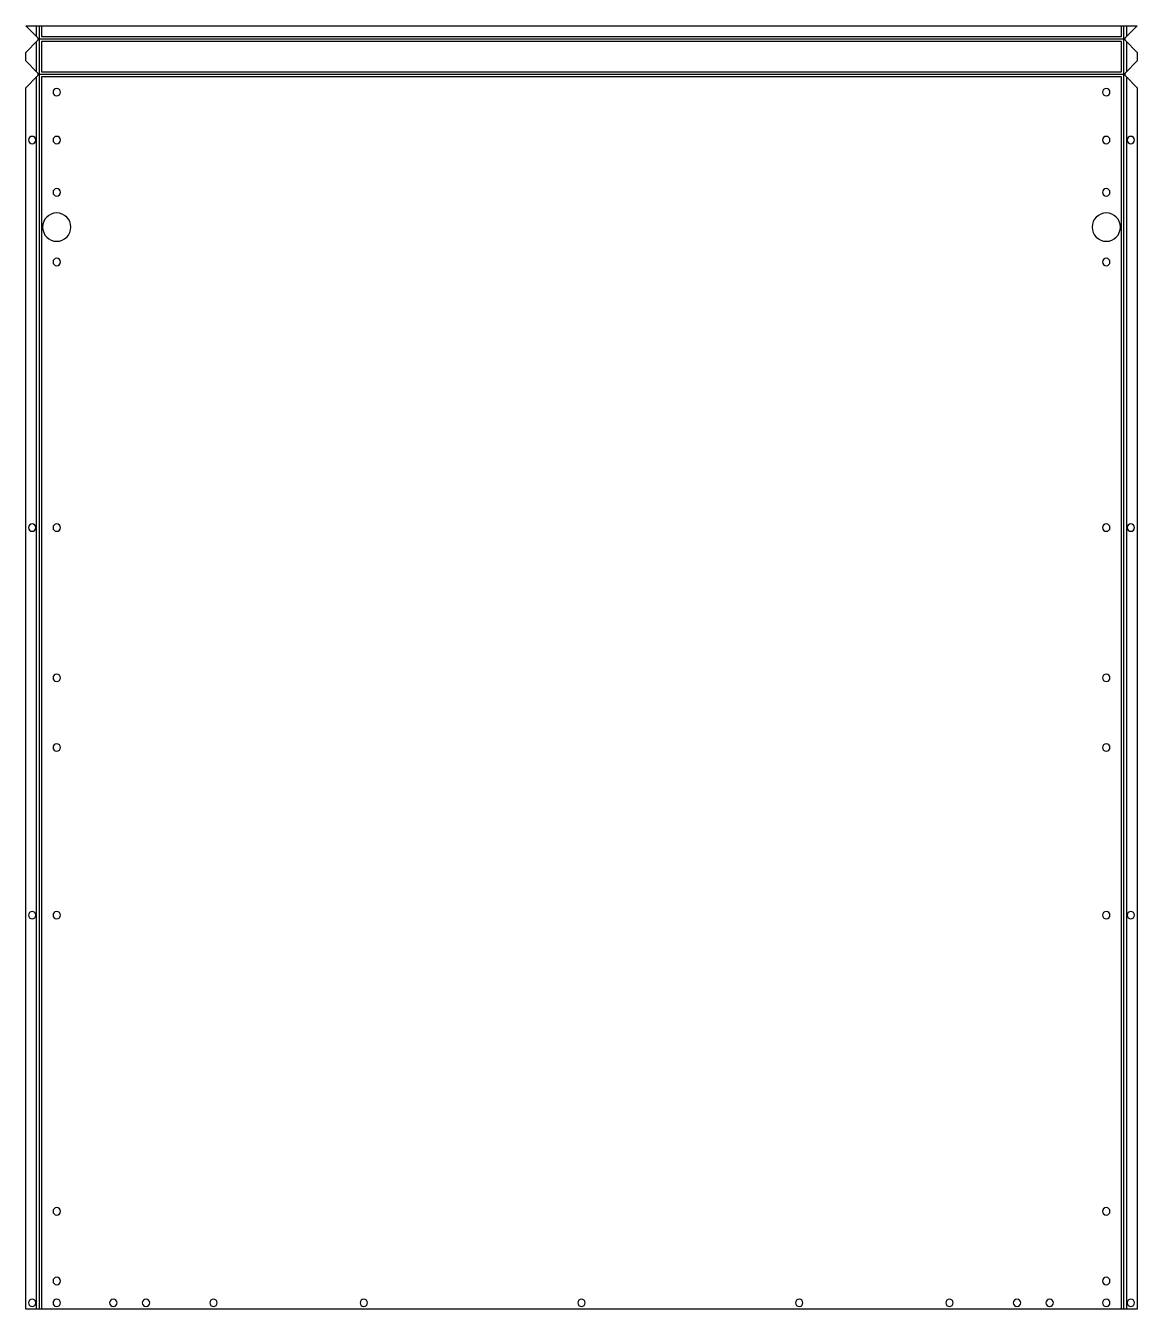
# Model space of a CAD drawing. Header units: millimetres. Extents: x 0 to 511, y 0 to 590.
import ezdxf

# ---------------------------------------------------------------- set-up
doc = ezdxf.new("R2010")
doc.units = ezdxf.units.MM

msp = doc.modelspace()

# ---------------------------------------------------------------- linework, layer by layer
at = {"layer": 'BEND'}
for p, q in [((6.13, 589.52), (6.13, 583.39)), ((504.39, 583.39), (504.39, 589.52)), ((504.74, 583.39), (5.79, 583.39)), ((6.13, 583.39), (6.13, 567.13)), ((504.39, 567.13), (504.39, 583.39)), ((504.74, 567.13), (5.79, 567.13)), ((6.13, 567.13), (6.13, 0)), ((504.39, 0), (504.39, 567.13))]:
    msp.add_line(p, q, dxfattribs=at)
at = {"layer": 'BEND_EXTENT'}
for p, q in [((5, 584.59), (5, 589.52)), ((7.26, 589.52), (7.26, 584.52)), ((7.26, 584.52), (503.26, 584.52)), ((503.26, 584.52), (503.26, 589.52)), ((505.52, 589.52), (505.52, 584.59)), ((5, 568.33), (5, 582.19)), ((505.52, 582.19), (505.52, 568.33)), ((7.26, 566), (7.26, 0)), ((503.26, 566), (7.26, 566)), ((503.26, 0), (503.26, 566)), ((5, 0), (5, 565.93)), ((505.52, 565.93), (505.52, 0))]:
    msp.add_line(p, q, dxfattribs=at)
msp.add_lwpolyline([(503.26, 568.26), (503.26, 582.26), (7.26, 582.26), (7.26, 568.26)], close=True, dxfattribs=at)
at = {"layer": 'INTERIOR_PROFILES', "extrusion": (0, 0, -1)}
for centre, radius in [((-14.26, 559), 1.7), ((-496.26, 559), 1.7), ((-3, 537), 1.7), ((-14.26, 537), 1.7), ((-496.26, 537), 1.7), ((-507.52, 537), 1.7), ((-14.26, 513), 1.7), ((-496.26, 513), 1.7), ((-14.26, 497), 6.5), ((-496.26, 497), 6.5), ((-14.26, 481), 1.7), ((-496.26, 481), 1.7), ((-3, 359), 1.7), ((-14.26, 359), 1.7), ((-496.26, 359), 1.7), ((-507.52, 359), 1.7), ((-14.26, 290), 1.7), ((-496.26, 290), 1.7), ((-14.26, 258), 1.7), ((-496.26, 258), 1.7), ((-3, 181), 1.7), ((-14.26, 181), 1.7), ((-496.26, 181), 1.7), ((-507.52, 181), 1.7), ((-14.26, 45), 1.7), ((-496.26, 45), 1.7), ((-14.26, 13), 1.7), ((-496.26, 13), 1.7), ((-3, 3), 1.7), ((-14.26, 3), 1.7), ((-40.26, 3), 1.7), ((-55.26, 3), 1.7), ((-86.26, 3), 1.7), ((-155.26, 3), 1.7), ((-255.26, 3), 1.7), ((-355.26, 3), 1.7), ((-424.26, 3), 1.7), ((-455.26, 3), 1.7), ((-470.26, 3), 1.7), ((-496.26, 3), 1.7), ((-507.52, 3), 1.7)]:
    msp.add_circle(centre, radius, dxfattribs=at)
at = {"layer": 'OUTER_PROFILES'}
msp.add_lwpolyline([(0, 577.19), (5.49, 582.69, 0.414214), (5.49, 584.1), (0.07, 589.52), (510.45, 589.52), (505.03, 584.1, 0.414214), (505.03, 582.69), (510.52, 577.19), (510.52, 573.33), (505.03, 567.84, 0.414214), (505.03, 566.42), (510.52, 560.93), (510.52, 0), (0, 0), (0, 560.93), (5.49, 566.42, 0.414214), (5.49, 567.84), (0, 573.33)], format="xyb", close=True, dxfattribs=at)

doc.saveas('drawing.dxf')
